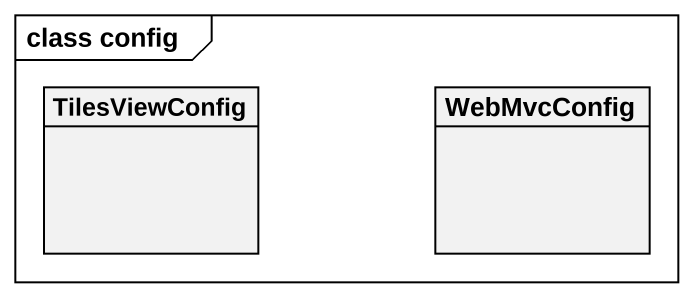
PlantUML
@startuml
mainframe class config
hide circle
hide empty members
class TilesViewConfig
class WebMvcConfig
@enduml
